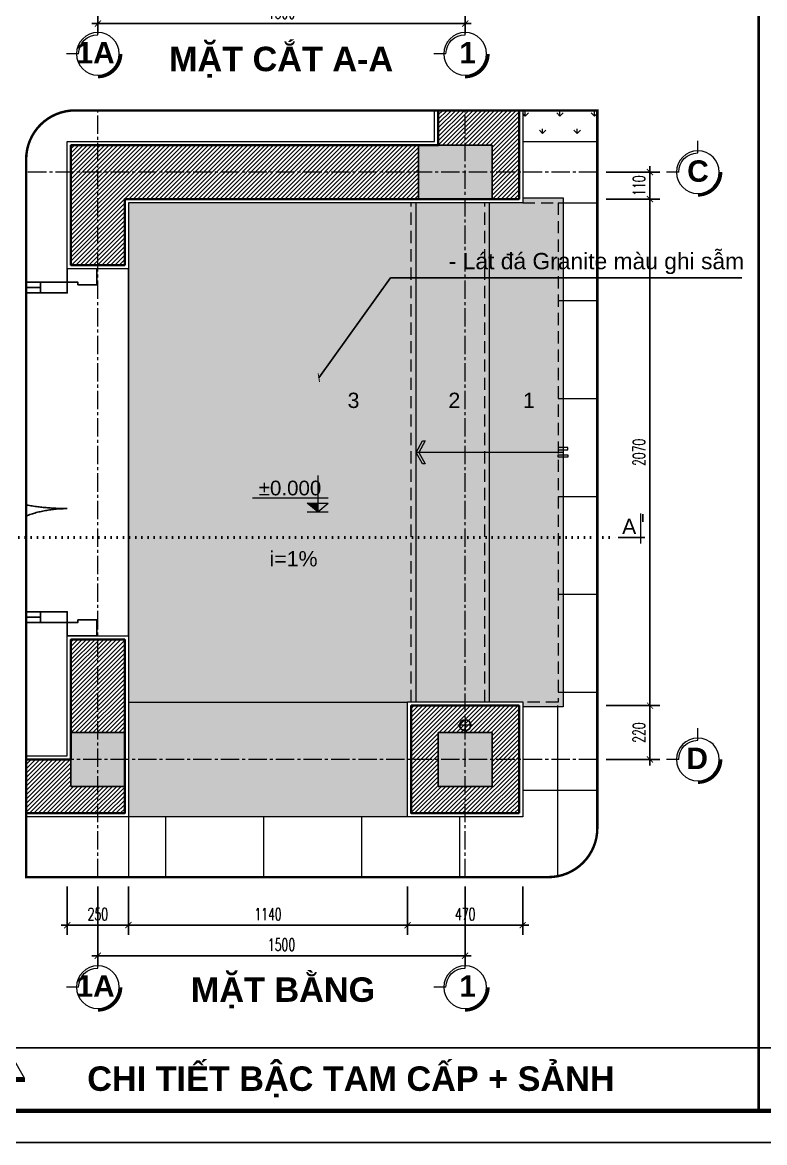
# Model space of a CAD drawing. Header units: millimetres. Extents: x -229618 to 2906, y -178063 to 96806.
# Drawn here: x -104684 to -101653, y -56426 to -51848 of the extents above; entities that cross this region are included whole.
import ezdxf
from ezdxf.enums import TextEntityAlignment as Align
from ezdxf.xclip import XClip

# ---------------------------------------------------------------- set-up
doc = ezdxf.new("R2010")
doc.units = ezdxf.units.MM
doc.header["$LTSCALE"] = 200
doc.header["$MEASUREMENT"] = 0
doc.header["$XCLIPFRAME"] = 0
doc.header["$PDMODE"] = 3
doc.header["$PDSIZE"] = 50
for name, pattern in [('CENTER2', [1.125, 0.75, -0.125, 0.125, -0.125]), ('DASHED2', [0.375, 0.25, -0.125]), ('DOT2', [0.125, 0, -0.125]), ('HIDDEN2', [0.1875, 0.125, -0.0625])]:
    doc.linetypes.add(name, pattern=pattern)
doc.layers.get('0').update_dxf_attribs({"color": 95, "linetype": 'CONTINUOUS'})
doc.layers.get('DEFPOINTS').update_dxf_attribs({"linetype": 'CONTINUOUS'})
for name, color, linetype, lineweight in [('cat', 1, 'CONTINUOUS', 40), ('hatch', 250, 'CONTINUOUS', 5), ('KH cat', 2, 'HIDDEN2', 50), ('khuat', 8, 'DASHED2', 15), ('nho', 252, 'CONTINUOUS', 15), ('thay', 7, 'CONTINUOUS', 18), ('tim', 18, 'CENTER2', 9)]:
    doc.layers.add(name, color=color, linetype=linetype, lineweight=lineweight)
for name, color, linetype in [('COT', 2, 'CONTINUOUS'), ('CUA', 145, 'CONTINUOUS'), ('DIM', 251, 'CONTINUOUS'), ('KHUNGTEN', 7, 'CONTINUOUS'), ('TEXT', 33, 'CONTINUOUS')]:
    doc.layers.add(name, color=color, linetype=linetype)
doc.layers.add('in', color=203, linetype='CONTINUOUS', lineweight=5, plot=False)
doc.styles.add('Aria H B iso', font='Vharialb_0.ttf')
doc.styles.add('Aria H iso', font='Vharial_0.ttf')
doc.styles.add('Arial iso', font='vnarial_0.ttf')
doc.styles.add('Arial N   H iso', font='Vharialn_0.ttf')
doc.styles.add('Arial N  iso', font='vnarialn_0.ttf')
doc.styles.add('Scale', font='vnsimli.shx', dxfattribs={"width": 0.65, "bigfont": 'bigfont.shx'})
doc.dimstyles.new('Scale', dxfattribs={"dimscale": 75, "dimtxt": 2, "dimasz": 1, "dimexe": 1.6, "dimexo": 0, "dimgap": 0.8, "dimtad": 1, "dimdec": 0, "dimzin": 0, "dimdsep": 46, "dimtxsty": 'Scale', "dimblk": 'ARCHTICK', "dimcen": 0.1, "dimdle": 1, "dimclrd": 256, "dimclre": 256, "dimclrt": 3, "dimadec": 0, "dimazin": 0, "dimtfac": 1, "dimtdec": 0, "dimtix": 1, "dimtmove": 2, "dimatfit": 3, "dimldrblk": 'ARCHTICK', "dimfxl": 0, "dimtolj": 1, "dimtzin": 0, "dimarcsym": 0})

# ---------------------------------------------------------------- blocks, each defined once
blk = doc.blocks.new('KhungA3')
at = {"layer": 'DEFPOINTS', "color": 8}
blk.add_lwpolyline([(-3.737611488593302, 3.813256755191574), (416.3052456541991, 3.813256755191574), (416.3052456541991, 300.8132567551775), (-3.737611488593302, 300.8132567551775)], close=True, dxfattribs=at)
at = {"layer": 'KHUNGTEN', "color": 4, "const_width": 0.7243902439024023}
blk.add_lwpolyline([(7.542179452130313, 8.987472783067915), (411.131029626325, 8.987472783067915), (411.131029626325, 295.6390407273026), (7.542179452130313, 295.6390407273026)], close=True, dxfattribs=at)
blk = doc.blocks.new('A$C78064D4E')
at = {"layer": 'CUA'}
for p, q in [((100.0764837117895, 1315.00009663371), (760.0764837117895, 1315.00009663371)), ((520.0764837117895, 85.00000235976768), (760.0764837117895, 85.00000235976768))]:
    blk.add_line(p, q, dxfattribs=at)
for points in [[(900.0764837117895, 1325.00009663371), (900.0764837117895, 1335.00009663371), (860.0764837117895, 1335.00009663371), (860.0764837117895, 1385.00009663371), (970.0764837117895, 1385.00009663371), (970.0764837117895, 1325.00009663371)], [(0.07648371178947855, 1295.00009663371), (0.07648371178947855, 1335.00009663371), (860.0764837117895, 1335.00009663371), (860.0764837117895, 1295.00009663371)], [(0.07648371178947855, 1295.00009663371), (0.07648371178947855, 1335.00009663371), (100.0764837117895, 1335.00009663371), (100.0764837117895, 1295.00009663371)], [(760.0764837117895, 1295.00009663371), (760.0764837117895, 1335.00009663371), (860.0764837117895, 1335.00009663371), (860.0764837117895, 1295.00009663371)], [(420.0764837117895, 105.0000023597677), (420.0764837117895, 65.00000235976768), (520.0764837117895, 65.00000235976768), (520.0764837117895, 105.0000023597677)], [(420.0764837117895, 105.0000023597677), (420.0764837117895, 65.00000235976768), (860.0764837117895, 65.00000235976768), (860.0764837117895, 105.0000023597677)], [(760.0764837117895, 105.0000023597677), (760.0764837117895, 65.00000235976768), (860.0764837117895, 65.00000235976768), (860.0764837117895, 105.0000023597677)], [(900.0764837117895, 75.00000235976768), (900.0764837117895, 65.00000235976768), (860.0764837117895, 65.00000235976768), (860.0764837117895, 15.00000235976768), (970.0764837117895, 15.00000235976768), (970.0764837117895, 75.00000235976768)]]:
    blk.add_lwpolyline(points, close=True, dxfattribs=at)
for centre, radius, start, end in [((861.3380039774638, 1351.261501281406), 861.2624439925532, 183.745476296735, 269.9109877641575), ((858.9310740066576, 51.14541206488502), 438.856085050983, 89.85045845623995, 172.9511328927304)]:
    blk.add_arc(centre, radius, start, end, dxfattribs=at)
blk = doc.blocks.new('cao do')
at = {"layer": 'thay'}
for p, q in [((0, 444.6272508608236), (0, 0)), ((798.181270029163, 170.2365376747912), (-128.2891475682845, 170.2365376747912)), ((0, 0), (-127.8852143107215, 106.0771588497737)), ((127.8852143107215, 106.0771588497737), (-127.8852143107215, 106.0771588497737)), ((0, 0), (127.8852143107215, 106.0771588497737))]:
    blk.add_line(p, q, dxfattribs=at)
at = {"layer": 'thay', "ltscale": 600}
blk.add_line((128.2891475682845, 0), (-128.2891475682845, 0), dxfattribs=at)
at = {"layer": 'thay', "color": 150, "ltscale": 600}
blk.add_solid([(0, 0), (0, 106.0771588497737), (127.8852143107215, 106.0771588497737)], dxfattribs=at)
at = {"layer": 'TEXT', "style": 'Arial N  iso'}
blk.add_attdef('%%P0.000', text='', height=200.0000000007276, dxfattribs=at).set_placement((69.50250721070915, 290.0113117169822), align=Align.MIDDLE_LEFT)
blk = doc.blocks.new('cactn')
at = {"layer": 'thay', "ltscale": 600}
blk.add_line((-9225.275991425453, 9972.460536780958), (-9225.275991425453, -2457.600692547986), dxfattribs=at)
at = {"layer": 'thay', "ltscale": 600, "const_width": 762}
for points in [[(-10262.65813695396, 9771.014294293947), (-10262.65813695396, 6486.139672441693)], [(0, 0), (-11114.43474727861, 0)]]:
    blk.add_lwpolyline(points, dxfattribs=at)
at = {"layer": 'TEXT', "style": 'Aria H iso'}
blk.add_attdef('A', text='', height=6350, dxfattribs=at).set_placement((-4572.654974453954, 4581.133181127312), align=Align.MIDDLE_CENTER)
blk = doc.blocks.new('_ArchTick')
at = {"color": 0, "linetype": 'ByBlock', "const_width": 0.15}
blk.add_lwpolyline([(-0.5, -0.5), (0.5, 0.5)], dxfattribs=at)
blk = doc.blocks.new('*D1277')
at = {"layer": 'DEFPOINTS', "color": 0}
for p in [(-103110.816454786, -55379.08341699294), (-102640.816454786, -55379.08341699294), (-103110.816454786, -55537.14247149517)]:
    blk.add_point(p, dxfattribs=at)
at = {"layer": 'DIM', "lineweight": -2}
for p, q in [((-103110.816454786, -55379.08341699294), (-103110.816454786, -55577.14247149517)), ((-102640.816454786, -55379.08341699294), (-102640.816454786, -55577.14247149517)), ((-102615.816454786, -55537.14247149517), (-103135.816454786, -55537.14247149517))]:
    blk.add_line(p, q, dxfattribs=at)
at = {"layer": 'DIM', "lineweight": -2, "xscale": 25, "yscale": 25, "zscale": 25, "rotation": 180}
blk.add_blockref('_ArchTick', (-103110.816454786, -55537.14247149517), dxfattribs=at)
at = {"layer": 'DIM', "lineweight": -2, "xscale": 25, "yscale": 25, "zscale": 25}
blk.add_blockref('_ArchTick', (-102640.816454786, -55537.14247149517), dxfattribs=at)
at = {"layer": 'DIM', "color": 3, "insert": (-102875.816454786, -55492.14247149517), "char_height": 50, "attachment_point": 5, "style": 'Scale'}
blk.add_mtext('\\A1;470', dxfattribs=at)
blk = doc.blocks.new('*D1278')
at = {"layer": 'DEFPOINTS', "color": 0}
for p in [(-104250.8164547859, -55379.08341699294), (-103110.816454786, -55379.08341699294), (-104250.8164547859, -55537.14247149517)]:
    blk.add_point(p, dxfattribs=at)
at = {"layer": 'DIM', "lineweight": -2}
for p, q in [((-104250.8164547859, -55379.08341699294), (-104250.8164547859, -55577.14247149517)), ((-103110.816454786, -55379.08341699294), (-103110.816454786, -55577.14247149517)), ((-103085.816454786, -55537.14247149517), (-104275.8164547859, -55537.14247149517))]:
    blk.add_line(p, q, dxfattribs=at)
at = {"layer": 'DIM', "lineweight": -2, "xscale": 25, "yscale": 25, "zscale": 25, "rotation": 180}
blk.add_blockref('_ArchTick', (-104250.8164547859, -55537.14247149517), dxfattribs=at)
at = {"layer": 'DIM', "lineweight": -2, "xscale": 25, "yscale": 25, "zscale": 25}
blk.add_blockref('_ArchTick', (-103110.816454786, -55537.14247149517), dxfattribs=at)
at = {"layer": 'DIM', "color": 3, "insert": (-103680.816454786, -55492.14247149517), "char_height": 50, "attachment_point": 5, "style": 'Scale'}
blk.add_mtext('\\A1;1140', dxfattribs=at)
blk = doc.blocks.new('*D1279')
at = {"layer": 'DEFPOINTS', "color": 0}
for p in [(-104500.8164547858, -55379.08341699294), (-104250.8164547859, -55379.08341699294), (-104500.8164547858, -55537.14247149517)]:
    blk.add_point(p, dxfattribs=at)
at = {"layer": 'DIM', "lineweight": -2}
for p, q in [((-104500.8164547858, -55379.08341699294), (-104500.8164547858, -55577.14247149517)), ((-104250.8164547859, -55379.08341699294), (-104250.8164547859, -55577.14247149517)), ((-104225.8164547859, -55537.14247149517), (-104525.8164547858, -55537.14247149517))]:
    blk.add_line(p, q, dxfattribs=at)
at = {"layer": 'DIM', "lineweight": -2, "xscale": 25, "yscale": 25, "zscale": 25, "rotation": 180}
blk.add_blockref('_ArchTick', (-104500.8164547858, -55537.14247149517), dxfattribs=at)
at = {"layer": 'DIM', "lineweight": -2, "xscale": 25, "yscale": 25, "zscale": 25}
blk.add_blockref('_ArchTick', (-104250.8164547859, -55537.14247149517), dxfattribs=at)
at = {"layer": 'DIM', "color": 3, "insert": (-104375.8164547859, -55492.14247149517), "char_height": 50, "attachment_point": 5, "style": 'Scale'}
blk.add_mtext('\\A1;250', dxfattribs=at)
blk = doc.blocks.new('*D1280')
at = {"layer": 'DEFPOINTS', "color": 0}
for p in [(-102300.068877572, -54639.98570842738), (-102121.1936513355, -54639.98570842738), (-102300.068877572, -54859.98570842738)]:
    blk.add_point(p, dxfattribs=at)
at = {"layer": 'DIM', "lineweight": -2}
for p, q in [((-102300.068877572, -54639.98570842738), (-102081.1936513355, -54639.98570842738)), ((-102121.1936513355, -54884.98570842738), (-102121.1936513355, -54614.98570842738)), ((-102300.068877572, -54859.98570842738), (-102081.1936513355, -54859.98570842738))]:
    blk.add_line(p, q, dxfattribs=at)
at = {"layer": 'DIM', "lineweight": -2, "xscale": 25, "yscale": 25, "zscale": 25}
for p, rotation in [((-102121.1936513355, -54639.98570842738), 90), ((-102121.1936513355, -54859.98570842738), 270)]:
    blk.add_blockref('_ArchTick', p, dxfattribs=dict(at, rotation=rotation))
at = {"layer": 'DIM', "color": 3, "insert": (-102166.1936513354, -54749.9857084274), "char_height": 50, "attachment_point": 5, "rotation": 90, "style": 'Scale'}
blk.add_mtext('\\A1;220', dxfattribs=at)
blk = doc.blocks.new('*D1281')
at = {"layer": 'DEFPOINTS', "color": 0}
for p in [(-102300.068877572, -52569.98570842727), (-102121.1936513355, -52569.98570842727), (-102300.068877572, -54639.98570842738)]:
    blk.add_point(p, dxfattribs=at)
at = {"layer": 'DIM', "lineweight": -2}
for p, q in [((-102121.1936513355, -54664.98570842738), (-102121.1936513355, -52544.98570842727)), ((-102300.068877572, -52569.98570842727), (-102081.1936513355, -52569.98570842727)), ((-102300.068877572, -54639.98570842738), (-102081.1936513355, -54639.98570842738))]:
    blk.add_line(p, q, dxfattribs=at)
at = {"layer": 'DIM', "lineweight": -2, "xscale": 25, "yscale": 25, "zscale": 25}
for p, rotation in [((-102121.1936513355, -52569.98570842727), 90), ((-102121.1936513355, -54639.98570842738), 270)]:
    blk.add_blockref('_ArchTick', p, dxfattribs=dict(at, rotation=rotation))
at = {"layer": 'DIM', "color": 3, "insert": (-102166.1936513354, -53604.98570842734), "char_height": 50, "attachment_point": 5, "rotation": 90, "style": 'Scale'}
blk.add_mtext('\\A1;2070', dxfattribs=at)
blk = doc.blocks.new('*D1282')
at = {"layer": 'DEFPOINTS', "color": 0}
for p in [(-102300.068877572, -52459.98570842725), (-102121.1936513355, -52459.98570842725), (-102300.068877572, -52569.98570842727)]:
    blk.add_point(p, dxfattribs=at)
at = {"layer": 'DIM', "lineweight": -2}
for p, q in [((-102121.1936513355, -52459.98570842725), (-102121.1936513355, -52434.98570842725)), ((-102300.068877572, -52459.98570842725), (-102081.1936513355, -52459.98570842725)), ((-102121.1936513355, -52569.98570842727), (-102121.1936513355, -52459.98570842725)), ((-102300.068877572, -52569.98570842727), (-102081.1936513355, -52569.98570842727)), ((-102121.1936513355, -52569.98570842727), (-102121.1936513355, -52594.98570842727))]:
    blk.add_line(p, q, dxfattribs=at)
at = {"layer": 'DIM', "lineweight": -2, "xscale": 25, "yscale": 25, "zscale": 25}
for p, rotation in [((-102121.1936513355, -52459.98570842725), 270), ((-102121.1936513355, -52569.98570842727), 90)]:
    blk.add_blockref('_ArchTick', p, dxfattribs=dict(at, rotation=rotation))
at = {"layer": 'DIM', "color": 3, "insert": (-102166.1936513354, -52514.98570842727), "char_height": 50, "attachment_point": 5, "rotation": 90, "style": 'Scale'}
blk.add_mtext('\\A1;110', dxfattribs=at)
blk = doc.blocks.new('*U800')
at = {"layer": 'thay', "ltscale": 600}
for p, q in [((6.394884621840964e-14, -434.9091238339028), (6.394884621840964e-14, -384.9091238339024)), ((78.30304127796225, -513.212165111865), (128.3030412779626, -513.212165111865))]:
    blk.add_line(p, q, dxfattribs=at)
at = {"layer": 'thay', "ltscale": 600, "const_width": 12.49999999999999}
blk.add_lwpolyline([(-93.75000000000087, -513.212165111865, 0.414213562373095), (6.394884621840964e-14, -606.9621651118659, 0.414213562373095)], format="xyb", dxfattribs=at)
at = {"layer": 'thay', "ltscale": 600}
blk.add_circle((6.394884621840964e-14, -513.212165111865), 87.49999999999994, dxfattribs=at)
blk.add_arc((6.394884621840964e-14, -513.212165111865), 78.30304127796302, 0, 90, dxfattribs=at)
at = {"layer": 'TEXT', "linetype": 'Continuous', "style": 'Aria H B iso'}
blk.add_attdef('A', text='', height=87.49999999999997, dxfattribs=at).set_placement((6.394884621840964e-14, -552.5517516057741), align=Align.CENTER)
blk = doc.blocks.new('*D1291')
at = {"layer": 'DEFPOINTS', "color": 0}
for p in [(-104375.816454786, -55379.08341699294), (-102875.816454786, -55379.08341699294), (-104375.816454786, -55662.14247149517)]:
    blk.add_point(p, dxfattribs=at)
at = {"layer": 'DIM', "lineweight": -2}
for p, q in [((-104375.816454786, -55379.08341699294), (-104375.816454786, -55702.14247149517)), ((-102875.816454786, -55379.08341699294), (-102875.816454786, -55702.14247149517)), ((-102850.816454786, -55662.14247149517), (-104400.816454786, -55662.14247149517))]:
    blk.add_line(p, q, dxfattribs=at)
at = {"layer": 'DIM', "lineweight": -2, "xscale": 25, "yscale": 25, "zscale": 25, "rotation": 180}
blk.add_blockref('_ArchTick', (-104375.816454786, -55662.14247149517), dxfattribs=at)
at = {"layer": 'DIM', "lineweight": -2, "xscale": 25, "yscale": 25, "zscale": 25}
blk.add_blockref('_ArchTick', (-102875.816454786, -55662.14247149517), dxfattribs=at)
at = {"layer": 'DIM', "color": 3, "insert": (-103625.816454786, -55617.14247149517), "char_height": 50, "attachment_point": 5, "style": 'Scale'}
blk.add_mtext('\\A1;1500', dxfattribs=at)
blk = doc.blocks.new('*D1296')
at = {"layer": 'DEFPOINTS', "color": 0}
for p in [(-102875.816454786, -51599.16771532616), (-104375.816454786, -51655.1317064898), (-104375.816454786, -51852.85015176891)]:
    blk.add_point(p, dxfattribs=at)
at = {"layer": 'DIM', "lineweight": -2}
for p, q in [((-102875.816454786, -51599.16771532616), (-102875.816454786, -51892.85015176891)), ((-104375.816454786, -51655.1317064898), (-104375.816454786, -51892.85015176891)), ((-102850.816454786, -51852.85015176891), (-104400.816454786, -51852.85015176891))]:
    blk.add_line(p, q, dxfattribs=at)
at = {"layer": 'DIM', "lineweight": -2, "xscale": 25, "yscale": 25, "zscale": 25, "rotation": 180}
blk.add_blockref('_ArchTick', (-104375.816454786, -51852.85015176891), dxfattribs=at)
at = {"layer": 'DIM', "lineweight": -2, "xscale": 25, "yscale": 25, "zscale": 25}
blk.add_blockref('_ArchTick', (-102875.816454786, -51852.85015176891), dxfattribs=at)
at = {"layer": 'DIM', "color": 3, "insert": (-103625.816454786, -51807.85015176891), "char_height": 50, "attachment_point": 5, "style": 'Scale'}
blk.add_mtext('\\A1;1500', dxfattribs=at)
blk = doc.blocks.new('ct')
at = {"layer": 'thay', "ltscale": 600}
blk.add_line((8891.397135274334, 0), (-8891.397135274334, 0), dxfattribs=at)
blk.add_lwpolyline([(0, 15400.35158856767), (14294.2792395923, -9358.066311983746), (-14294.2792395923, -9358.066311983746)], close=True, dxfattribs=at)
at = {"layer": 'thay', "color": 1, "ltscale": 600, "const_width": 1270}
blk.add_lwpolyline([(-14464.42697678588, -9993.066311983746), (14464.42697678588, -9993.066311983746)], dxfattribs=at)
at = {"layer": 'TEXT'}
for tag, height, style, p in [('01', 6350, 'Aria H B iso', (238.4298028856749, 862.1086634120379)), ('KT-00', 5080, 'Arial N   H iso', (95.95650041104527, -7856.387932033749))]:
    blk.add_attdef(tag, text='', height=height, dxfattribs=dict(at, style=style)).set_placement(p, align=Align.CENTER)

msp = doc.modelspace()

# ---------------------------------------------------------------- hatches: boundary and pattern name
at = {"layer": 'hatch'}
h = msp.add_hatch(dxfattribs=at)
h.set_pattern_fill('ANSI31', color=256, scale=100, style=0)
h.set_pattern_definition([(45, (-97131.00940127062, -77236.40234135224), (-8.838834764831843, 8.838834764831844), [])])
h.paths.add_polyline_path([(-102985.816454786, -52207.66840049649), (-102655.8164547861, -52207.66840049649), (-102655.8164547861, -52569.98570842725), (-102765.816454786, -52569.98570842714), (-102765.816454786, -52349.98570842715), (-102985.816454786, -52349.98570842715)])
h.paths.add_polyline_path([(-104485.8164547861, -54969.98570842727), (-104265.8164547859, -54969.98570842727), (-104265.8164547859, -55079.98570842746), (-104668.5066072239, -55079.9857084273), (-104668.5066072239, -54859.98570842732), (-104485.8164547858, -54859.98570842734)])
h.paths.add_polyline_path([(-102655.816454786, -55079.98570842738), (-103095.816454786, -55079.98570842738), (-103095.816454786, -54639.98570842738), (-102655.816454786, -54639.98570842738)])
h.paths.add_polyline_path([(-102765.8164547859, -54969.98570842722), (-102765.8164547859, -54749.98570842721), (-102985.8164547859, -54749.98570842722), (-102985.8164547859, -54969.98570842721)], flags=16)
h.paths.add_polyline_path([(-104485.816454786, -54369.98572610361), (-104265.816454786, -54369.98572610362), (-104265.816454786, -54749.98570842727), (-104485.8164547861, -54749.98570842727)])
h.paths.add_polyline_path([(-104265.8164547861, -52839.98563182971), (-104485.816454786, -52839.98563182971), (-104485.816454786, -52349.98570077243), (-103065.816454786, -52349.98570842715), (-103065.816454786, -52569.98570842684), (-104265.816454786, -52569.98570842556)])
at = {"layer": 'hatch', "linetype": 'Continuous'}
h = msp.add_hatch(dxfattribs=at)
h.set_pattern_fill('GRASS', color=256, scale=100, style=0)
h.set_pattern_definition([(90, (-199786.8258560566, 22156.41663292478), (70.7106781, 70.7106781), [18.75, -122.6713563]), (135, (-199786.8258560566, 22156.41663292478), (70.71067811865474, 70.71067811865476), [18.75, -81.25]), (45.00000000000001, (-199786.8258560566, 22156.41663292478), (70.71067811865476, -70.71067811865474), [18.75, -81.25])])
h.paths.add_polyline_path([(-102640.8164547861, -52207.66840049651), (-102336.1127531442, -52207.66840049651), (-102336.1127531442, -52334.98570842725), (-102640.8164547861, -52334.98570842725)])
at = {"layer": 'hatch'}
h = msp.add_hatch(dxfattribs=at)
h.set_pattern_fill('BT', color=256, scale=100, style=0)
h.set_pattern_definition([(0, (83.2936, 12.8304), (0, 100), [0, -100]), (0, (12.6491, 56.0645), (0, 100), [0, -100]), (0, (15.7802, 38.4579), (0, 100), [0, -100]), (0, (51.0046, 46.6743), (0, 100), [0, -100]), (0, (32.0226, 75.4319), (0, 100), [0, -100]), (0, (26.9346, 62.7159), (0, 100), [0, -100]), (0, (35.9364, 84.0396), (0, 100), [0, -100]), (0, (22.0423, 92.4516), (0, 100), [0, -100]), (0, (41.2201, 70.5411), (0, 100), [0, -100]), (0, (9.1267, 70.9324), (0, 100), [0, -100]), (0, (73.11770000000001, 71.3236), (0, 100), [0, -100]), (0, (87.59889999999999, 74.0624), (0, 100), [0, -100]), (0, (80.16260000000001, 63.8897), (0, 100), [0, -100]), (0, (82.3152, 50.19560000000001), (0, 100), [0, -100]), (0, (56.2883, 62.129), (0, 100), [0, -100]), (0, (55.5055, 34.5453), (0, 100), [0, -100]), (0, (55.5055, 25.9376), (0, 100), [0, -100]), (0, (8.1483, 23.9813), (0, 100), [0, -100]), (0, (47.6779, 35.719), (0, 100), [0, -100]), (0, (48.0692, 2.462), (0, 100), [0, -100]), (0, (37.3062, 23.7856), (0, 100), [0, -100]), (0, (38.089, 14.0041), (0, 100), [0, -100]), (0, (25.1734, 6.765800000000001), (0, 100), [0, -100]), (0, (31.8269, 20.0687), (0, 100), [0, -100]), (0, (27.1303, 24.1769), (0, 100), [0, -100]), (45, (79.9918, 21.1052), (0, 100.0000309448952), [8, -133.4214]), (135, (85.6486, 26.7621), (-100.0000309448952, 0), [8, -133.4214]), (270, (79.9918, 32.419), (100, -1.83697019872103e-14), [11.3137, -88.68629999999999]), (180, (76.5201, 22.3784), (-1.224646799147353e-14, -100), [12, -88]), (270, (64.5201, 22.3784), (100, -1.83697019872103e-14), [12, -88]), (45, (64.5201, 10.3784), (0, 100.0000309448952), [16.9706, -124.4508]), (90, (39.5136, 29.2946), (-100, 6.123233995736766e-15), [16.8, -83.2]), (180, (39.5136, 46.0946), (-1.224646799147353e-14, -100), [16.8, -83.2]), (315, (22.7136, 46.0946), (100.0000309448952, -2.220446049250313e-14), [23.7588, -117.6626]), (135, (25.2832, 11.3132), (-100.0000309448952, 0), [7.000000000000001, -134.4214]), (225, (20.3334, 16.263), (-1.110223024625157e-14, -100.0000309448952), [7.000000000000001, -134.4214]), (0, (15.3837, 11.3132), (0, 100), [9.8995, -90.1005]), (0, (61.8343, 78.9176), (0, 100), [13.75, -86.25]), (90, (75.5843, 78.9176), (-100, 6.123233995736766e-15), [13.75, -86.25]), (225, (75.5843, 92.66760000000001), (-1.110223024625157e-14, -100.0000309448952), [19.4454, -121.9759]), (270, (50.2708, 80.9095), (100, -1.83697019872103e-14), [12.5, -87.5]), (0, (50.2708, 68.4095), (0, 100), [12.5, -87.5]), (135, (62.7708, 68.4095), (-100.0000309448952, 0), [17.6777, -123.7437]), (45, (56.63060000000001, 84.7607), (0, 100.0000309448952), [8.5, -132.9214]), (135, (62.64100000000001, 90.7711), (-100.0000309448952, 0), [8.5, -132.9214]), (270, (56.63060000000001, 96.7816), (100, -1.83697019872103e-14), [12.0208, -87.9792]), (135, (17.3655, 77.5609), (-100.0000309448952, 0), [14.1421, -127.2792]), (0, (7.3655, 77.5609), (0, 100), [10, -90]), (270, (7.3655, 87.5609), (100, -1.83697019872103e-14), [10, -90]), (45, (0, 0), (-49.49747468305831, 49.49747468305833), []), (45, (35, 0), (-49.49747468305831, 49.49747468305833), [])])
h.paths.add_polyline_path([(-103065.816454786, -52349.98570842715), (-102765.816454786, -52349.98570842715), (-102765.816454786, -52569.98570842715), (-103065.816454786, -52569.98570842715)])
h.paths.add_polyline_path([(-104265.8164547861, -54969.98570842727), (-104485.8164547861, -54969.98570842727), (-104485.8164547861, -54749.98570842727), (-104265.8164547861, -54749.98570842727)])
h.paths.add_polyline_path([(-102765.8164547859, -54969.98570842721), (-102985.8164547859, -54969.98570842721), (-102985.8164547859, -54749.98570842721), (-102765.8164547859, -54749.98570842721)])
at = {"layer": 'hatch', "linetype": 'Continuous'}
h = msp.add_hatch(dxfattribs=at)
h.set_pattern_fill('_USER', color=256, scale=400, style=0, double=1, pattern_type=0)
h.set_pattern_definition([(180, (-102498.1885809472, -52584.98570842728), (0, 400), []), (90, (-102498.1885809472, -52584.98570842728), (400, 2.449293598294706e-14), [])])
h.paths.add_polyline_path([(-104265.816454786, -55094.9857084274), (-102640.816454786, -55094.98570842738), (-102640.816454786, -54639.9857084274), (-102495.816454786, -54639.98570842738), (-102495.816454786, -52569.98570842727), (-102336.1127531442, -52569.98570842727), (-102336.1127531442, -55340.69726553213), (-104265.816454786, -55340.69726553213)])
at = {"layer": 'hatch'}
h = msp.add_hatch(dxfattribs=at)
h.set_pattern_fill('AR-CONC', color=256, scale=10, style=0)
h.set_pattern_definition([(130, (-102478.1885809472, -54625.17446210996), (-71.72601826007535, -6.275213498259511), [7.5, -82.5]), (185, (-102478.1885809472, -54625.17446210996), (13.8751333613, 75.21921337000119), [6, -66]), (79.54860000000002, (-102484.1657489472, -54625.69739610996), (-57.85093817140216, 68.94395420609536), [6.374018999999993, -70.11421119999989]), (133.8158, (-102478.1885809472, -54605.17446210996), (-106.7241048625644, -16.55190143290181), [11.25, -123.75]), (83.3644, (-102487.0822554472, -54606.55379280997), (-93.46627055487033, 97.41178709004417), [9.561028799999999, -105.1713]), (188.8158, (-102478.1885809472, -54605.17446210996), (-93.46619451336272, 97.41186009253246), [8.999999999999998, -98.99999999999999]), (159, (-102488.1885809472, -54610.17446210996), (-59.69070521184616, -40.26188906653388), [7.5, -82.5]), (214, (-102488.1885809472, -54610.17446210996), (-24.33153319215817, 72.5150045046853), [6, -66]), (108.5486, (-102493.1628042472, -54613.52962270996), (-84.02226285814899, 32.25304967099524), [6.374019, -70.11421119999999]), (142.5, (-102478.1885809472, -54625.17446210996), (-1.215985531729067, 33.28938538313115), [0, -65.19999999999999, 0, -67, 0, -66.25]), (172.5, (-102478.1885809472, -54625.17446210996), (-26.30695374421486, 39.44117118823603), [0, -38.2, 0, -63.7, 0, -25.25]), (212.5, (-102455.8885809472, -54625.17446210996), (-53.38224361724091, -2.25548717343798), [0, -25, 0, -77.99999999999999, 0, -103.5]), (222.5, (-102445.8885809472, -54625.17446210996), (-58.31861693423862, 10.01049823323176), [0, -32.5, 0, -51.8, 0, -73.5])])
h.paths.add_polyline_path([(-104250.816454786, -52584.98570842558), (-102640.8164547861, -52584.98570842727), (-102640.8164547861, -52564.98570842728), (-102478.1885809472, -52564.98570842728), (-102478.1885809472, -54625.17446210996), (-104250.816454786, -54625.17446210996)])
h.paths.add_polyline_path([(-103110.816454786, -55094.98570842738), (-104250.816454786, -55094.98570842738), (-104250.816454786, -54625.17446210996), (-103110.816454786, -54625.17446210996)])
h.paths.add_polyline_path([(-102478.1885809473, -54645.17446210996), (-102640.816454786, -54645.17446210996), (-102640.816454786, -54624.98570842738), (-102478.1885809473, -54624.98570842738)])

# ---------------------------------------------------------------- linework, layer by layer
at = {"layer": 'cat'}
for points in [[(-102655.8164547861, -52207.66840049651), (-102655.8164547861, -52569.98570842727), (-104265.816454786, -52569.98570842556), (-104265.8164547861, -52839.98563182971), (-104485.816454786, -52839.98563182971), (-104485.816454786, -52349.98570077243), (-102985.816454786, -52349.98570842715), (-102985.816454786, -52207.66840049651)], [(-104668.5066072239, -54859.98570842732), (-104485.8164547858, -54859.98570842734), (-104485.816454786, -54369.98572610359), (-104265.816454786, -54369.98572610361), (-104265.8164547859, -55079.98570842746), (-104668.5066072239, -55079.9857084273)]]:
    msp.add_lwpolyline(points, dxfattribs=at)
at = {"layer": 'cat', "linetype": 'Continuous'}
msp.add_lwpolyline([(-102655.816454786, -55079.98570842738), (-103095.816454786, -55079.98570842738), (-103095.816454786, -54639.98570842738), (-102655.816454786, -54639.98570842738)], close=True, dxfattribs=at)
at = {"layer": 'COT', "linetype": 'Continuous'}
for points in [[(-103065.816454786, -52349.98570842715), (-102765.816454786, -52349.98570842715), (-102765.816454786, -52569.98570842715), (-103065.816454786, -52569.98570842715)], [(-104265.8164547861, -54969.98570842727), (-104485.8164547861, -54969.98570842727), (-104485.8164547861, -54749.98570842727), (-104265.8164547861, -54749.98570842727)], [(-102765.8164547859, -54969.98570842721), (-102985.8164547859, -54969.98570842721), (-102985.8164547859, -54749.98570842721), (-102765.8164547859, -54749.98570842721)]]:
    msp.add_lwpolyline(points, close=True, dxfattribs=at)
at = {"layer": 'DIM'}
msp.add_line((-104250.816454786, -54354.98572610361), (-104250.816454786, -52854.98563182971), dxfattribs=at)
for points in [[(-101677.1951837712, -56037.83092436747), (-105142.4241109888, -56037.83092436747), (-105142.4241109888, -56296.17572885079), (-101677.1951837712, -56296.17572885079)], [(-101677.1951837712, -56037.83092436747), (-96202.70285662377, -56037.83092436747), (-96202.70285662377, -56296.17572885079), (-101677.1951837712, -56296.17572885079)]]:
    msp.add_lwpolyline(points, close=True, dxfattribs=at)
at = {"layer": 'hatch'}
for p, q in [((-102875.816454786, -54689.98570842721), (-102875.816454786, -54749.98570842721)), ((-102845.816454786, -54719.98570842719), (-102905.816454786, -54719.98570842719))]:
    msp.add_line(p, q, dxfattribs=at)
for points in [[(-102640.8164547861, -52207.66840049651), (-102640.8164547861, -52584.98570842728), (-104250.816454786, -52584.98570842558), (-104250.8164547861, -52854.98563182971), (-104500.816454786, -52854.98563182971), (-104500.816454786, -52334.98570069589), (-103000.816454786, -52334.98570835061), (-103000.816454786, -52207.66840049651)], [(-104668.5066072239, -54844.98570842732), (-104500.8164547858, -54844.98570842734), (-104500.816454786, -54354.98572610359), (-104250.816454786, -54354.98572610361), (-104250.8164547859, -55094.98570842747), (-104668.5066072239, -55094.9857084273)]]:
    msp.add_lwpolyline(points, dxfattribs=at)
at = {"layer": 'hatch', "linetype": 'Continuous'}
msp.add_lwpolyline([(-102640.816454786, -55094.98570842738), (-103110.816454786, -55094.98570842738), (-103110.816454786, -54624.98570842738), (-102640.816454786, -54624.98570842738)], close=True, dxfattribs=at)
at = {"layer": 'in'}
msp.add_lwpolyline([(-105424.4190920294, -49000.53113697317), (-94923.34773263385, -49000.53113697317), (-94923.34773263385, -56425.53113697277), (-105424.4190920294, -56425.53113697277)], close=True, dxfattribs=at)
at = {"layer": 'KH cat', "linetype": 'DOT2'}
msp.add_line((-104697.8079742637, -53952.78458457868), (-102251.0561150595, -53952.78458457868), dxfattribs=at)
at = {"layer": 'khuat'}
for p, q in [((-103095.8164547861, -54624.98570842738), (-103095.816454786, -52584.9857084268)), ((-102795.8164547861, -54624.98570842738), (-102795.816454786, -52584.98570842712)), ((-102640.8164547861, -52584.98570842728), (-102476.1885809472, -52584.98570842728)), ((-102496.1885809472, -52584.98570842728), (-102496.1885809473, -54625.17446210996)), ((-102496.1885809473, -54625.17446210996), (-102640.816454786, -54625.17446210996))]:
    msp.add_line(p, q, dxfattribs=at)
at = {"layer": 'khuat', "color": 5, "const_width": 10}
msp.add_lwpolyline([(-101677.1951837712, -56296.17572885079), (-101677.1951837712, -49129.88653024493)], dxfattribs=at)
msp.add_lwpolyline([(-102336.1127531442, -52207.66840049651), (-104468.5066072239, -52207.6684004965, 0.414213562373095), (-104668.5066072239, -52407.6684004965), (-104668.5066072239, -55340.69726553213), (-102536.1127531442, -55340.69726553212, 0.414213562373095), (-102336.1127531442, -55140.69726553212)], format="xyb", close=True, dxfattribs=at)
at = {"layer": 'nho'}
msp.add_line((-102476.1885809472, -53605.08008526862), (-103075.8164600117, -53605.08008526859), dxfattribs=at)
at = {"layer": 'TEXT'}
msp.add_circle((-102875.816454786, -54719.98570842719), 22.5, dxfattribs=at)
at = {"layer": 'thay', "linetype": 'Continuous'}
for p, q in [((-102640.8164547862, -52334.98570842725), (-102336.1127531442, -52334.98570842725)), ((-103075.8164547861, -54624.98570842738), (-103075.816454786, -52584.9857084268)), ((-102775.8164547861, -54624.98570842738), (-102775.816454786, -52584.98570842712)), ((-102476.1885809472, -52584.98570842728), (-102336.1127531442, -52584.98570842728)), ((-104250.816454786, -54625.17446210996), (-103110.816454786, -54625.17446210996)), ((-103110.816454786, -55094.98570842738), (-104265.816454786, -55094.98570842738)), ((-104250.8164547859, -55094.98570842738), (-104250.8164547859, -55340.69726553213))]:
    msp.add_line(p, q, dxfattribs=at)
msp.add_lwpolyline([(-102640.8164547861, -52564.98570842728), (-102476.1885809472, -52564.98570842728), (-102476.1885809473, -54645.17446210996), (-102640.816454786, -54645.17446210996)], dxfattribs=at)
at = {"layer": 'thay'}
for points in [[(-103050.6693321883, -53652.58021560169), (-103075.8164547861, -53605.08009513919), (-103050.6693321883, -53557.57997467674), (-103039.3544003873, -53557.57997467674), (-103064.501522985, -53605.08009513919), (-103039.3544003873, -53652.58021560169)], [(-102496.1885809472, -53585.08009513924), (-102496.1885809472, -53595.08009513924), (-102456.1885809472, -53595.08009513924), (-102456.1885809472, -53585.08009513924)], [(-102496.1885809472, -53625.08009513924), (-102496.1885809472, -53615.08009513924), (-102456.1885809472, -53615.08009513924), (-102456.1885809472, -53625.08009513924)]]:
    msp.add_lwpolyline(points, close=True, dxfattribs=at)
at = {"layer": 'thay', "linetype": 'Continuous'}
msp.add_lwpolyline([(-103396.6779850308, -54092.69860231924, 0, 23.84460868680517, 0), (-103461.3639113801, -54092.69860231901, 0, 0, 0), (-103679.1604516894, -54092.69860231843, 0, 0, 0)], format="xyseb", dxfattribs=at)
at = {"layer": 'tim', "ltscale": 0.5}
for p, q in [((-104375.816454786, -55340.69726553213), (-104375.816454786, -52207.66840049651)), ((-102875.816454786, -55340.69726553213), (-102875.816454786, -52207.66840049651)), ((-102336.1127531442, -52459.98570842727), (-104668.5066072239, -52459.98570842727)), ((-102336.1127531442, -54859.98570842738), (-104668.5066072239, -54859.98570842738))]:
    msp.add_line(p, q, dxfattribs=at)

# ---------------------------------------------------------------- block references
at = {"layer": 'CUA'}
ref = msp.add_blockref('cactn', (-102251.0561150595, -53952.78458457868), dxfattribs=dict(at, xscale=-0.009842519648373127, yscale=0.009842519590165466, zscale=0.009842519675196733))
ref.add_attrib('A', 'a', dxfattribs={"layer": 'TEXT', "height": 62.49999993749925, "style": 'Aria H iso'}).set_placement((-102206.0496685054, -53907.82495865008), align=Align.MIDDLE_CENTER)
at = {"layer": 'CUA', "xscale": 0.01312335953116417, "yscale": 0.01312335953116417, "zscale": 0.01312335958005234}
msp.add_blockref('ct', (-104863.7411682461, -56037.83092436747), dxfattribs=at).add_auto_attribs({'KT-00': 'kt-02', '01': '01'})
at = {"layer": 'hatch'}
ref = msp.add_blockref('*U800', (-104375.816454786, -51463.38745425548), dxfattribs=dict(at, xscale=-1))
ref.add_attrib('A', '1a', dxfattribs={"layer": 'TEXT', "linetype": 'Continuous', "height": 87.49999999999997, "style": 'Aria H B iso'}).set_placement((-104385.0081328215, -52015.93920586127), align=Align.CENTER)
ref = msp.add_blockref('*U800', (-102875.816454786, -51463.38745425548), dxfattribs=dict(at, xscale=-1))
ref.add_attrib('A', '1', dxfattribs={"layer": 'TEXT', "linetype": 'Continuous', "height": 87.49999999999997, "style": 'Aria H B iso'}).set_placement((-102865.6101109934, -52015.93920586127), align=Align.CENTER)
ref = msp.add_blockref('*U800', (-101925.5923337129, -51946.7735433154), dxfattribs=dict(at, xscale=-1))
ref.add_attrib('A', 'c', dxfattribs={"layer": 'TEXT', "linetype": 'Continuous', "height": 87.49999999999997, "style": 'Aria H B iso'}).set_placement((-101925.1148439449, -52499.32529492119), align=Align.CENTER)
ref = msp.add_blockref('*U800', (-101925.5923337129, -54346.77354331553), dxfattribs=dict(at, xscale=-1))
ref.add_attrib('A', 'd', dxfattribs={"layer": 'TEXT', "linetype": 'Continuous', "height": 87.49999999999997, "style": 'Aria H B iso'}).set_placement((-101928.3378998794, -54899.32529492132), align=Align.CENTER)
ref = msp.add_blockref('*U800', (-104375.816454786, -55277.23334766127), dxfattribs=dict(at, xscale=-1))
ref.add_attrib('A', '1a', dxfattribs={"layer": 'TEXT', "linetype": 'Continuous', "height": 87.49999999999997, "style": 'Aria H B iso'}).set_placement((-104385.0081328215, -55829.78509926706), align=Align.CENTER)
ref = msp.add_blockref('*U800', (-102875.816454786, -55277.23334766127), dxfattribs=dict(at, xscale=-1))
ref.add_attrib('A', '1', dxfattribs={"layer": 'TEXT', "linetype": 'Continuous', "height": 87.49999999999997, "style": 'Aria H B iso'}).set_placement((-102865.6101109934, -55829.78509926706), align=Align.CENTER)
at = {"layer": 'KHUNGTEN', "xscale": 25, "yscale": 25, "zscale": 25.00000000000008}
msp.add_blockref('KhungA3', (-105330.978597292, -56520.86254842748), dxfattribs=at)
at = {"layer": 'nho', "linetype": 'Continuous'}
ref = msp.add_blockref('A$C78064D4E', (-105442.5060298759, -54371.40908625357), dxfattribs=dict(at, xscale=1.094890504406067, yscale=1.094890504420619, zscale=1.094890504418774))
XClip(ref).set_block_clipping_path([(706.9194769047754, -127.2278539759136), (970.0764837117895, 1385.0000966335792)])
at = {"layer": 'thay', "linetype": 'Continuous'}
ref = msp.add_blockref('cao do', (-103477.9466100536, -53847.38385399416), dxfattribs=dict(at, xscale=-0.3333333333430346, yscale=0.3333333333139308, zscale=0.3333333333333333))
ref.add_attrib('%%P0.000', '%%p0.000', dxfattribs={"layer": 'TEXT', "height": 60, "style": 'Arial N  iso'}).set_placement((-103718.9313020888, -53750.71341675517), align=Align.MIDDLE_LEFT)

# ---------------------------------------------------------------- texts
at = {"layer": 'TEXT', "style": 'Aria H B iso'}
for s, height, p in [('mÆt c¾t a-a', 99.9999899999988, (-103627.5199634207, -52047.51199203331)), ('mÆt b»ng', 99.9999899999988, (-103619.6072766267, -55850.3739709128)), ('chi tiÕt bËc tam cÊp + s¶nh', 99.9999999999988, (-103342.3470876774, -56214.17423805231))]:
    msp.add_text(s, height=height, dxfattribs=at).set_placement(p, align=Align.CENTER)
at = {"layer": 'TEXT', "style": 'Arial iso'}
for s, height, p in [('- L¸t ®¸ Granite mµu ghi sÉm', 66.66666666666666, (-102942.6536432776, -52856.79695964993)), ('3', 62.5, (-103355.9957253061, -53423.72887436763)), ('2', 62.5, (-102944.2477716908, -53423.72887436763)), ('1', 62.5, (-102639.7713051151, -53423.72887436763)), ('i=1%%%', 62.5, (-103675.0940375632, -54071.09843325849))]:
    msp.add_text(s, height=height, dxfattribs=at).set_placement(p)

# ---------------------------------------------------------------- dimensions: what is measured, and where the dimension line sits
at = {"layer": 'DIM'}
for base, p1, p2, angle, picture, middle in [((-104375.816454786, -51852.85015176891), (-102875.816454786, -51599.16771532616), (-104375.816454786, -51655.1317064898), 180, '*D1296', (-103625.816454786, -51807.85015176891)), ((-102121.1936513355, -52459.98570842725), (-102300.068877572, -52569.98570842727), (-102300.068877572, -52459.98570842725), 90, '*D1282', (-102166.1936513354, -52514.98570842727)), ((-102121.1936513355, -52569.98570842727), (-102300.068877572, -54639.98570842738), (-102300.068877572, -52569.98570842727), 90, '*D1281', (-102166.1936513354, -53604.98570842734)), ((-102121.1936513355, -54639.98570842738), (-102300.068877572, -54859.98570842738), (-102300.068877572, -54639.98570842738), 90, '*D1280', (-102166.1936513354, -54749.9857084274)), ((-104500.8164547858, -55537.14247149517), (-104250.8164547859, -55379.08341699294), (-104500.8164547858, -55379.08341699294), 180, '*D1279', (-104375.8164547859, -55492.14247149517)), ((-104375.816454786, -55662.14247149517), (-102875.816454786, -55379.08341699294), (-104375.816454786, -55379.08341699294), 180, '*D1291', (-103625.816454786, -55617.14247149517)), ((-104250.8164547859, -55537.14247149517), (-103110.816454786, -55379.08341699294), (-104250.8164547859, -55379.08341699294), 180, '*D1278', (-103680.816454786, -55492.14247149517)), ((-103110.816454786, -55537.14247149517), (-102640.816454786, -55379.08341699294), (-103110.816454786, -55379.08341699294), 180, '*D1277', (-102875.816454786, -55492.14247149517))]:
    dim = msp.add_linear_dim(base=base, p1=p1, p2=p2, angle=angle, dimstyle='Scale', override={"dimscale": 25}, dxfattribs=at)
    dim.commit()
    dim.dimension.update_dxf_attribs({"geometry": picture, "text_midpoint": middle})

# ---------------------------------------------------------------- leaders
msp.add_leader([(-103473.3234246328, -53300.02242252708), (-103180.6657940384, -52891.94148680299), (-101745.7349740969, -52891.94148680304)], dimstyle='Scale', override={"dimscale": 25}, dxfattribs=at)

doc.saveas('drawing.dxf')
